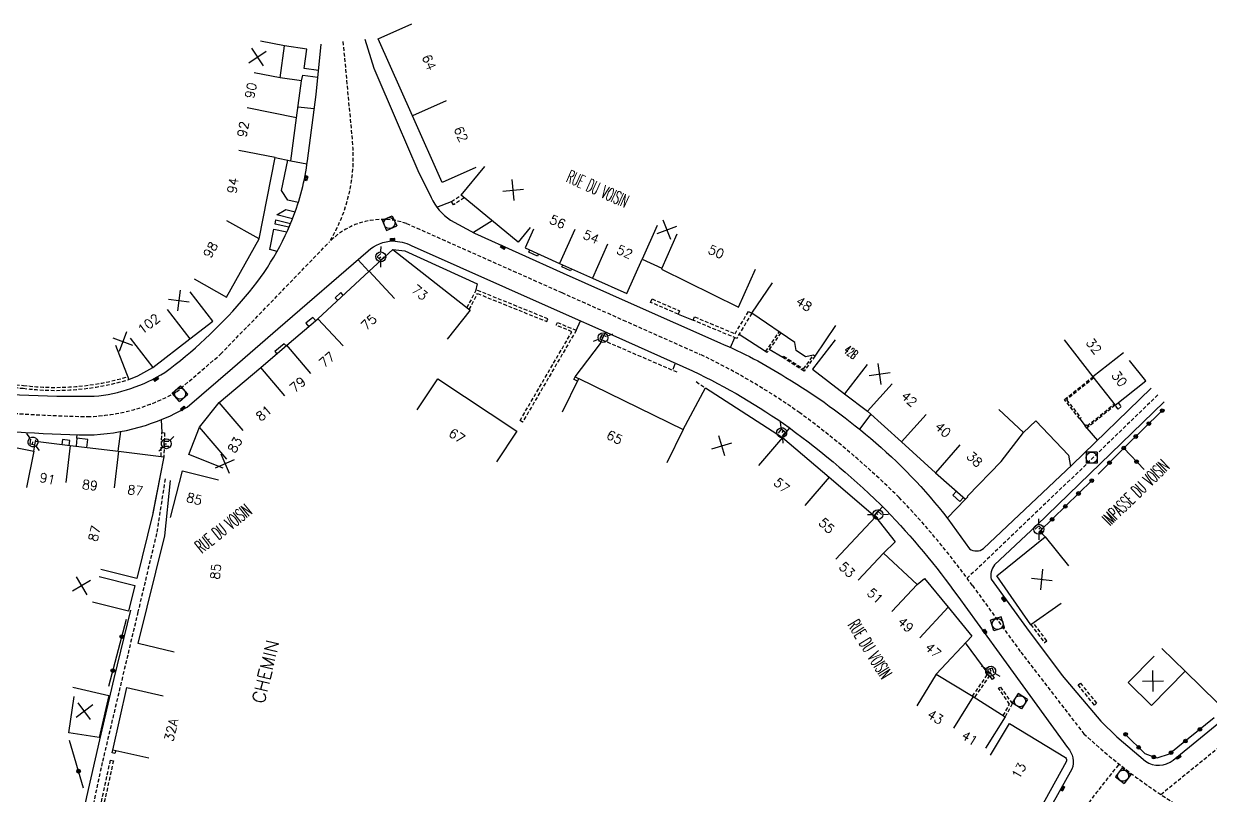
# Model space of a CAD drawing. Header units: millimetres. Extents: x 168000 to 169000, y 125999 to 127001.
# Drawn here: x 168504.9 to 168665.2, y 126692.2 to 126796.4 of the extents above; entities that cross this region are included whole.
import ezdxf
from ezdxf.enums import TextEntityAlignment as Align

# ---------------------------------------------------------------- set-up
doc = ezdxf.new("R2010")
doc.units = ezdxf.units.MM
doc.linetypes.add('DASHED', pattern=[0.75, 0.5, -0.25])
doc.layers.get('0').update_dxf_attribs({"linetype": 'CONTINUOUS'})
for name, color, linetype in [('W0001', 6, 'DASHED'), ('W0008', 7, 'CONTINUOUS'), ('W0100', 7, 'CONTINUOUS'), ('W0112', 1, 'DASHED'), ('W0322', 7, 'CONTINUOUS'), ('W0334', 7, 'CONTINUOUS'), ('W0400', 7, 'CONTINUOUS'), ('W0420', 7, 'CONTINUOUS'), ('W0471', 7, 'CONTINUOUS'), ('W0989', 7, 'CONTINUOUS'), ('W0991', 7, 'CONTINUOUS'), ('W1102', 7, 'CONTINUOUS')]:
    doc.layers.add(name, color=color, linetype=linetype)
doc.styles.get("Standard").update_dxf_attribs({"font": 'romans.shx', "width": 0.85})

# ---------------------------------------------------------------- blocks, each defined once
blk = doc.blocks.new('t991o')
at = {"color": 0, "linetype": 'Continuous'}
for p, q in [((-1, 1), (1, -1)), ((-1, -1), (1, 1))]:
    blk.add_line(p, q, dxfattribs=at)
blk = doc.blocks.new('t322o')
at = {"color": 0, "linetype": 'Continuous'}
for radius in [0.25, 0.15]:
    blk.add_circle((0, 0), radius, dxfattribs=at)
blk = doc.blocks.new('T400')
for p, q in [((-0.15, 0.3), (0.15, 0.3)), ((-0.15, -0.25), (-0.15, 0.3)), ((-0.15, 0.15), (0.15, 0.15)), ((-0.15, 0), (0.15, 0)), ((0.15, 0.3), (0.15, -0.25)), ((-0.15, -0.15), (0.15, -0.15)), ((-0.15, -0.25), (-0.15, -0.3)), ((-0.15, -0.3), (0.15, -0.3)), ((0.15, -0.3), (0.15, -0.25))]:
    blk.add_line(p, q)
blk = doc.blocks.new('T420')
for p, q in [((0.75, 0.75), (-0.75, 0.75)), ((-0.75, 0.75), (-0.75, -0.75)), ((0.75, 0.75), (0.75, -0.75)), ((0.75, -0.75), (-0.75, -0.75))]:
    blk.add_line(p, q)
blk.add_ellipse((0, 0), major_axis=(-0.53, 0.53), ratio=1, start_param=3.926991, end_param=10.210176)
blk = doc.blocks.new('T471')
for p, q in [((-0.333334, 0.333334), (-0.333334, -0.333334)), ((-0.333334, 0.333334), (0.333334, 0.333334)), ((-0.333334, 0), (0, 0)), ((0.500001, 0.500001), (1.000002, 1.000002)), ((-0.500001, -0.500001), (-1.000002, -1.000002)), ((-0.333334, -0.333334), (0.333334, -0.333334))]:
    blk.add_line(p, q)
blk.add_ellipse((0, 0), major_axis=(0.471405, 0.471405), ratio=1, start_param=5.4977871438, end_param=11.780972451)

msp = doc.modelspace()

# ---------------------------------------------------------------- linework, layer by layer
at = {"layer": 'W0001', "flags": 128}
for points in [[(168548.03, 126793.97), (168549.29, 126780.46, -0.160637), (168546.18, 126766.9, -0.385009)], [(168638.81, 126676.21), (168641.59, 126680.65, -0.032673), (168652.9, 126696.35, -0.208702)]]:
    msp.add_lwpolyline(points, format="xyb", dxfattribs=at)
at = {"layer": 'W0001'}
for points in [[(168406.18, 126759.83), (168413.04, 126756.76, 0.059608), (168420.86, 126754.33), (168434.59, 126751.19), (168449.65, 126748.25, 0.031537), (168453.82, 126747.7), (168463.34, 126747.02), (168477.45, 126746.01), (168494.64, 126744.54, 0.021436), (168513.53, 126743.32, 0.122257), (168525.55, 126746.65), (168531.5, 126751.74), (168546.18, 126766.9, -0.290642), (168556.61, 126769.41), (168577.58, 126760.07), (168585.88, 126756.36), (168596.29, 126751.72, -0.043041), (168609.74, 126743.82, -0.037882), (168623.15, 126732.39, -0.036034), (168633.07, 126720.49), (168639.59, 126711.51), (168648.11, 126700.47, 0.07435), (168668.69, 126686.44), (168682.43, 126680.17)], [(168658.51, 126692.27), (168673.84, 126704.78), (168690.15, 126718.09, 0.04032), (168705.05, 126731.49), (168714.87, 126741.42), (168725.01, 126751.68), (168729.73, 126756.41), (168738.68, 126765.48, -0.221208), (168746.75, 126767.68, -0.087089), (168754, 126765, -0.147065), (168763.69, 126755.36), (168768.6, 126745.12), (168772.25, 126737.49, 0.142431), (168779.71, 126729.13, 0.035991)]]:
    msp.add_lwpolyline(points, format="xyb", dxfattribs=at)
at = {"layer": 'W0001', "flags": 128}
msp.add_lwpolyline([(168658.09, 126746.24), (168647.42, 126735.88), (168632.35, 126721.48)], dxfattribs=at)
at = {"layer": 'W0001'}
msp.add_lwpolyline([(168524.01, 126734.89), (168522.85, 126727.52), (168520.33, 126716.93), (168515.51, 126696.59), (168512.03, 126680.3), (168510.71, 126671.86), (168509.96, 126667.38)], dxfattribs=at)
at = {"layer": 'W0008'}
for points in [[(168550.97, 126794.32), (168552.19, 126790.37), (168555.36, 126783.03), (168558.16, 126776.57), (168559.94, 126772.92, 0.139774), (168562.57, 126769.85), (168565.8, 126768.09), (168577.78, 126762.69), (168586.98, 126758.58), (168598.95, 126753.28, -0.041683), (168607.85, 126748.62, -0.040355), (168619.28, 126740.39, -0.055808), (168629.73, 126729.52), (168632.66, 126725.45, 0.322716), (168634.56, 126725.49), (168646.55, 126736.79), (168657.21, 126747.15)], [(168407.92, 126763.05, 0.024521), (168421.59, 126758.41, 0.006218), (168435.24, 126754.59, 0.015739), (168453.99, 126750.17), (168463.05, 126749.53), (168477.15, 126748.51), (168494.29, 126747.13, 0.03226), (168514.42, 126746.07, 0.119482), (168523.96, 126749.29, 0.056484), (168534.32, 126758.91, 0.089982), (168541.2, 126770.04, 0.068016), (168543.23, 126777.88), (168544.39, 126786.84), (168545.1, 126793.63)], [(168494.4, 126742.08, 0.021472), (168513.53, 126740.84, 0.125016), (168526.98, 126744.61), (168533.12, 126749.87), (168539.22, 126755.17), (168551.43, 126765.72, -0.177919), (168554.78, 126767.04, -0.092274), (168557.25, 126766.45), (168576.58, 126757.83), (168584.88, 126754.13), (168595.26, 126749.5, -0.042908), (168608.31, 126741.83, -0.037785), (168621.4, 126730.67, -0.035983), (168631.08, 126719.06), (168637.6, 126710.07), (168645.91, 126698.6, -0.290823), (168646.51, 126695.67), (168636.42, 126677.64)], [(168658.97, 126745.33), (168641.72, 126728.6), (168636.06, 126723.28, 0.232349), (168635.6, 126721.34), (168640.35, 126714.79), (168645.2, 126708.34), (168650.43, 126702.19), (168652.58, 126700.08), (168656.43, 126696.76, 0.328296), (168660.18, 126696.91), (168672.24, 126706.75), (168688.57, 126720.09, 0.040463), (168703.22, 126733.26), (168713.07, 126743.21), (168723.11, 126753.37, 0.212668), (168724.09, 126755.26, 0.101364), (168723.77, 126758.58, 0.252195), (168721.8, 126760.27, -0.084352), (168705.69, 126765.02)]]:
    msp.add_lwpolyline(points, format="xyb", dxfattribs=at)
msp.add_lwpolyline([(168519.31, 126717.15), (168517.09, 126707.95), (168515.16, 126699.67), (168513.4, 126691.97), (168508.99, 126671.15)], dxfattribs=at)
at = {"layer": 'W0100'}
for points in [[(168565.99, 126776.96), (168561.42, 126774.93), (168557.41, 126783.94), (168552.78, 126794.36), (168557.35, 126796.39)], [(168527.92, 126761.91), (168532.28, 126759.46), (168536.71, 126767.34), (168538.88, 126778.3), (168541, 126777.87), (168541.76, 126783.69), (168542.43, 126788.67), (168539.53, 126789.06), (168540.11, 126793.4), (168536.9, 126794.04)], [(168573.31, 126768.85), (168571.69, 126766.89), (168564, 126773.23), (168567.18, 126777.09)], [(168573.78, 126768.65), (168572.64, 126766.13), (168577.3, 126764.02), (168581.73, 126762.03), (168586.38, 126759.95), (168588.44, 126764.58), (168591.11, 126763.39), (168591.05, 126763.24), (168601.48, 126758.11), (168603.76, 126763.22)], [(168531.86, 126736.37), (168527.21, 126738.2), (168528.66, 126741.89), (168531.29, 126745.22), (168536.92, 126749.95), (168540.45, 126752.96), (168544.65, 126756.52), (168551.56, 126762.95), (168554.77, 126765.89), (168565.2, 126757.71), (168562.12, 126753.78)], [(168614.57, 126755.64), (168611.77, 126751.5), (168611.59, 126751.62), (168610.51, 126751.39), (168609.25, 126752.25), (168609.06, 126753.33), (168603.24, 126757.27), (168606.05, 126761.41)], [(168517.29, 126752.99), (168519.09, 126748.32), (168520.34, 126748.81), (168522.35, 126749.97), (168527.36, 126753.83), (168530.46, 126756.23), (168527.4, 126760.19)], [(168657.63, 126710.94), (168654.12, 126707.38), (168657.27, 126704.28), (168661.82, 126708.91), (168666.11, 126704.7), (168668.58, 126706.71), (168669.48, 126705.61), (168678.22, 126712.75), (168677.41, 126713.8), (168680.93, 126716.68), (168683.78, 126718.97), (168684.42, 126718.16), (168684.83, 126718.38), (168691.61, 126724.17), (168695.76, 126727.7), (168702.11, 126734.13), (168708.63, 126740.73), (168715.58, 126747.76), (168722.83, 126755.13), (168722.29, 126758.96), (168718.94, 126760.09), (168715.43, 126756.53)], [(168614.5, 126753.69), (168611.45, 126749.72), (168615.8, 126746.39), (168618.87, 126744.06), (168623.46, 126739.9), (168628.07, 126735.74), (168632.14, 126732.16), (168632.45, 126732.49), (168632.38, 126732.57), (168636.95, 126737.27), (168639.95, 126741.16), (168636.63, 126744.27)], [(168645.45, 126753.7), (168649.34, 126748.71), (168652.33, 126744.85), (168656.47, 126748.17), (168654.28, 126750.9)], [(168558.07, 126744.24), (168560.83, 126748.42), (168571.52, 126741.37), (168568.77, 126737.19)], [(168577.68, 126743.96), (168579.88, 126748.45), (168593.97, 126741.56), (168596.99, 126747.19), (168607.42, 126740.51), (168613.69, 126735.12), (168619.97, 126729.76), (168622.61, 126726.42), (168621.06, 126724.87), (168625.59, 126720.63), (168626.59, 126721.45), (168629.79, 126717.56), (168632.97, 126713.65), (168628.16, 126708.52), (168633.16, 126705.5), (168637.49, 126702.76), (168634.81, 126698.53)], [(168490.25, 126734.88), (168488.32, 126735.22), (168485.34, 126735.83), (168486.6, 126742.39), (168489.72, 126742.04), (168498.69, 126740.19), (168502.45, 126739.41), (168506.27, 126738.64), (168506.49, 126739.98), (168511.18, 126739.4), (168517.69, 126738.65), (168523.83, 126737.9), (168522.34, 126730.31)], [(168523.3, 126735.08), (168522.34, 126730.22), (168520.17, 126721.46), (168515.32, 126722.66)], [(168525.21, 126711.48), (168520.36, 126712.68), (168523.95, 126727.19), (168524.71, 126734.69)], [(168524.71, 126729.67), (168526.36, 126736.01), (168531.2, 126734.76)], [(168645.07, 126718.07), (168640.97, 126715.21), (168636.37, 126721.8), (168642.9, 126727.07), (168646.04, 126723.18)], [(168515.08, 126721.71), (168519.93, 126720.48), (168519.06, 126717.03), (168514.21, 126718.25)], [(168511.53, 126706.79), (168516.4, 126705.65), (168515.08, 126699.99), (168511.01, 126700.58), (168511.72, 126705.53)], [(168521.8, 126697.18), (168516.93, 126698.28), (168518.84, 126706.73), (168523.72, 126705.62)]]:
    msp.add_lwpolyline(points, dxfattribs=at)
msp.add_lwpolyline([(168635.5, 126697.57), (168638.09, 126701.85), (168645.62, 126697.29, -0.318107), (168645.71, 126696.67), (168641.39, 126688.84), (168636.05, 126679.55), (168631.71, 126682.04)], format="xyb", dxfattribs=at)
at = {"layer": 'W0112'}
for p, q in [((168516.84, 126697.88), (168516.94, 126698.3)), ((168516.94, 126698.3), (168517.33, 126698.21)), ((168514.59, 126687.62), (168516.63, 126696.93)), ((168516.63, 126696.93), (168517.02, 126696.84))]:
    msp.add_line(p, q, dxfattribs=at)
for points in [[(168564.42, 126772.89), (168562.97, 126771.94), (168562.68, 126772.37), (168564, 126773.23)], [(168565.1, 126757.8), (168566.21, 126759.94), (168575.57, 126756.15), (168575.72, 126756.52), (168566.02, 126760.44), (168564.78, 126758.05)], [(168607.16, 126754.62), (168605.31, 126751.96), (168605.12, 126752.09), (168606.97, 126754.75)], [(168582.83, 126753.21), (168583.02, 126753.71), (168593.13, 126749.34)], [(168611.77, 126751.5), (168610.32, 126749.45), (168607.44, 126751.31), (168607.56, 126751.5), (168610.26, 126749.76), (168611.59, 126751.62)], [(168579.71, 126748.11), (168579.23, 126748.35), (168579.38, 126748.67), (168579.88, 126748.45)], [(168595.76, 126748.05), (168596.99, 126747.19)], [(168649.46, 126748.55), (168645.78, 126745.58), (168647.71, 126743.15), (168647.55, 126743.02), (168645.5, 126745.61), (168649.34, 126748.71)], [(168652.73, 126745.17), (168653.15, 126744.66), (168652.77, 126744.34), (168652.33, 126744.85), (168648.52, 126741.77), (168648.28, 126742.07), (168648.44, 126742.19), (168648.55, 126742.05), (168652.21, 126745.01)], [(168523.45, 126737.95), (168523.56, 126741.18), (168523.94, 126741.14), (168523.83, 126737.9)], [(168640.97, 126715.21), (168642.78, 126712.8), (168643.1, 126713.04), (168641.3, 126715.44)], [(168633.08, 126705.55), (168635.36, 126708.86), (168636, 126707.98), (168635.76, 126707.81), (168635.37, 126708.34), (168633.34, 126705.39)], [(168637.23, 126702.92), (168638.09, 126704.49), (168636.59, 126706.62), (168636.84, 126706.79), (168638.45, 126704.51), (168637.49, 126702.76)], [(168517.33, 126698.21), (168517.23, 126697.79), (168516.84, 126697.88)], [(168517.02, 126696.84), (168514.98, 126687.53), (168514.59, 126687.62)]]:
    msp.add_lwpolyline(points, dxfattribs=at)
for points in [[(168593.31, 126757.16), (168589.59, 126758.75), (168589.79, 126759.21), (168593.5, 126757.61)], [(168603.24, 126757.27), (168601.2, 126753.88), (168595.34, 126756.33), (168595.53, 126756.79), (168601, 126754.51), (168602.82, 126757.53)], [(168577, 126756.04), (168579.54, 126754.97), (168572.3, 126742.58), (168571.95, 126742.78), (168578.96, 126754.78), (168576.84, 126755.67)], [(168647.64, 126707.33), (168649.84, 126704.59), (168649.53, 126704.34), (168647.33, 126707.08)]]:
    msp.add_lwpolyline(points, close=True, dxfattribs=at)
for points in [[(168485.74, 126750.4), (168486.66, 126749.14), (168504.87, 126747.54, 0.105493), (168518.94, 126748.7, 0.105717)], [(168485.78, 126749.68), (168486.45, 126748.76), (168504.83, 126747.14, 0.105657), (168519.09, 126748.32)]]:
    msp.add_lwpolyline(points, format="xyb", dxfattribs=at)
at = {"layer": 'W0322'}
for p, q in [((168518.75, 126715.9), (168516.37, 126706.85)), ((168512.98, 126693.14), (168511.08, 126699.58))]:
    msp.add_line(p, q, dxfattribs=at)
for points in [[(168658.7, 126744.12), (168653.51, 126739.06), (168650.03, 126735.52)], [(168653.51, 126739.06), (168656.26, 126736.18)], [(168649.18, 126734.68), (168642.18, 126727.82), (168642.9, 126727.07)], [(168665.74, 126702.62), (168659.64, 126697.73), (168657.98, 126697.17), (168656.41, 126697.75), (168653.67, 126700.47)]]:
    msp.add_lwpolyline(points, dxfattribs=at)
at = {"layer": 'W0334'}
for points in [[(168544.73, 126790.08), (168542.78, 126790.36), (168543.13, 126792.96), (168540.11, 126793.4)], [(168542.43, 126788.67), (168542.62, 126789.45), (168544.63, 126789.17)], [(168544.13, 126784.87), (168541.95, 126785.1)], [(168542, 126772.26), (168540.6, 126772.57), (168539.74, 126773.88), (168540.59, 126777.95)], [(168541, 126777.87), (168543.17, 126777.47)], [(168560.71, 126771.61), (168562.68, 126772.37)], [(168540.73, 126768.91), (168538.85, 126769.33), (168538.96, 126769.9), (168540.95, 126769.42)], [(168541.2, 126770.05), (168539.09, 126770.57), (168540.33, 126771.29), (168541.57, 126770.99)], [(168539.12, 126765.63), (168538.17, 126765.87), (168538.71, 126768.65), (168540.46, 126768.29)], [(168568.19, 126769.77), (168565.66, 126768.17)], [(168554.77, 126765.89), (168556.37, 126765.72), (168566.14, 126761.26), (168565.93, 126760.25)], [(168574.46, 126765.31), (168574.32, 126764.99), (168573.14, 126765.52), (168573.28, 126765.84)], [(168551.53, 126762.92), (168550.04, 126764.52)], [(168578.91, 126763.3), (168578.77, 126762.99), (168577.58, 126763.53), (168577.72, 126763.84)], [(168548.07, 126759.7), (168547.73, 126760.06), (168546.97, 126759.37), (168547.32, 126759)], [(168593.31, 126757.16), (168595.34, 126756.33)], [(168544.35, 126756.26), (168543.98, 126756.69), (168543.02, 126755.92), (168543.4, 126755.46)], [(168579.54, 126754.97), (168580.14, 126756.24)], [(168583.02, 126753.71), (168583.51, 126754.74)], [(168600.38, 126752.66), (168600.95, 126753.99)], [(168605.12, 126752.09), (168601.53, 126754.41)], [(168540.34, 126752.86), (168540.08, 126753.17), (168538.84, 126752.1), (168539.1, 126751.81)], [(168579.38, 126748.67), (168582.83, 126753.21)], [(168607.44, 126751.31), (168605.6, 126752.38)], [(168592.88, 126750.38), (168592.61, 126749.68)], [(168523.46, 126742.9), (168523.56, 126741.18)], [(168619.34, 126743.63), (168617.79, 126741.63)], [(168639.95, 126741.16), (168641.64, 126742.75), (168646.04, 126738.09), (168646.32, 126736.57)], [(168647.55, 126743.02), (168648.28, 126742.07)], [(168517.68, 126738.65), (168518.02, 126741.31)], [(168608.35, 126741.8), (168607.36, 126740.54)], [(168648.52, 126741.77), (168649.95, 126740.09)], [(168511.04, 126739.42), (168511.12, 126740.09), (168510.14, 126740.22), (168510.05, 126739.54)], [(168513.45, 126739.14), (168513.58, 126740.24), (168512.1, 126740.4), (168511.97, 126739.31)], [(168512.1, 126740.4), (168512.14, 126740.88)], [(168631.86, 126732.4), (168631.37, 126731.84), (168630.4, 126732.7), (168630.89, 126733.25)], [(168632.14, 126732.16), (168629.66, 126729.62)], [(168619.8, 126729.9), (168620.92, 126731.15)], [(168635.19, 126708.6), (168632.12, 126712.74)]]:
    msp.add_lwpolyline(points, dxfattribs=at)
at = {"layer": 'W1102'}
for p, q in [((168561.98, 126785.97), (168557.41, 126783.94)), ((168579.35, 126768.58), (168577.3, 126764.02)), ((168590.48, 126769.15), (168588.44, 126764.58)), ((168593.15, 126767.96), (168591.11, 126763.39)), ((168583.76, 126766.6), (168581.73, 126762.03)), ((168554.97, 126759.29), (168551.56, 126762.95)), ((168524.3, 126757.79), (168527.36, 126753.83)), ((168548.06, 126752.86), (168544.65, 126756.52)), ((168519.29, 126753.92), (168522.35, 126749.97)), ((168543.68, 126749.14), (168540.45, 126752.96)), ((168653.46, 126751.92), (168649.34, 126748.71)), ((168540.16, 126746.14), (168536.92, 126749.95)), ((168618.83, 126750.37), (168615.8, 126746.39)), ((168622.23, 126747.76), (168618.87, 126744.06)), ((168534.54, 126741.42), (168531.29, 126745.22)), ((168626.81, 126743.61), (168623.46, 126739.9)), ((168532.34, 126737.58), (168528.66, 126741.89)), ((168631.37, 126739.5), (168628.07, 126735.74))]:
    msp.add_line(p, q, dxfattribs=at)
at = {"layer": 'W1102', "flags": 128}
for points in [[(168539.53, 126789.06), (168536.05, 126789.75)], [(168541.76, 126783.69), (168535.11, 126785.01)], [(168538.88, 126778.3), (168533.97, 126779.27)], [(168536.71, 126767.34), (168532.35, 126769.78)], [(168593.97, 126741.56), (168591.77, 126737.07)], [(168511.18, 126739.4), (168510.61, 126734.43)], [(168607.42, 126740.51), (168604.16, 126736.71)], [(168506.27, 126738.64), (168505.29, 126733.74)], [(168517.69, 126738.65), (168517.11, 126733.68)], [(168613.69, 126735.12), (168610.44, 126731.32)], [(168619.97, 126729.76), (168614.62, 126724.04)], [(168621.06, 126724.87), (168617.64, 126721.22)], [(168625.59, 126720.63), (168622.17, 126716.98)], [(168629.79, 126717.56), (168625.94, 126713.45)], [(168661.82, 126708.91), (168658.67, 126712)], [(168628.16, 126708.52), (168625.57, 126704.24)], [(168633.16, 126705.5), (168630.52, 126701.25)]]:
    msp.add_lwpolyline(points, dxfattribs=at)

# ---------------------------------------------------------------- block references
at = {"layer": 'W0322'}
for p, rotation in [((168658.7, 126744.12), 224.2672772922762), ((168656.91, 126742.37), 224.2672772922762), ((168653.51, 126739.06), 313.6621511244156), ((168655.12, 126740.63), 224.2672772922762), ((168651.58, 126737.09), 225.4920388196038), ((168655.23, 126737.25), 313.6621511244156), ((168649.18, 126734.68), 224.3955598057654), ((168647.39, 126732.93), 224.3955598057654), ((168645.61, 126731.18), 224.3955598057654), ((168643.82, 126729.43), 224.3955598057654), ((168642.32, 126727.68), 313.8248667620677), ((168518.15, 126713.6), 255.2511545353239), ((168516.94, 126709.01), 255.2511545353239), ((168663.79, 126701.06), 218.7675620048297), ((168653.75, 126700.4), 135.2271043336401), ((168661.84, 126699.49), 218.7675620048297), ((168655.52, 126698.63), 135.2271043336401), ((168659.89, 126697.93), 218.7675620048297), ((168657.58, 126697.32), 159.638264115057), ((168512.31, 126695.42), 106.4688888518721)]:
    msp.add_blockref('t322o', p, dxfattribs=dict(at, rotation=rotation))
at = {"layer": 'W0400'}
for p, rotation in [((168543.05, 126775.51), 163.2339080341664), ((168554.74, 126767.23), 90.24487988192942), ((168569.63, 126766.18), 61.51516204175621), ((168522.77, 126748.37), 307.2835509866147), ((168526.41, 126744.42), 310.8945696896804), ((168637.31, 126718.63), 217.5353597609798), ((168634.73, 126714.29), 35.19091492480359), ((168660.92, 126697.33), 129.2091786540896), ((168645.24, 126693.1), 331.6470671391683)]:
    msp.add_blockref('T400', p, dxfattribs=dict(at, rotation=rotation))
at = {"layer": 'W0420'}
for p, rotation in [((168554.31, 126769.46), 113.9275319906372), ((168526.02, 126746.43), 220.8945696896805), ((168636.46, 126715.31), 287.1327521030911), ((168639.48, 126704.87), 327.6257443483186), ((168653.42, 126694.81), 53.08159946859154)]:
    msp.add_blockref('T420', p, dxfattribs=dict(at, rotation=rotation))
msp.add_blockref('T420', (168649.18, 126737.77), dxfattribs=at)
at = {"layer": 'W0471'}
for p, rotation in [((168553.14, 126764.9), 42.95866386030778), ((168583.16, 126753.98), 335.9642417412522), ((168506.15, 126739.89), 80.39041690127213), ((168607.3, 126741.15), 231.7807257354524), ((168620.29, 126730.08), 316.8646025612504), ((168642.03, 126728.1), 224.3955598057654), ((168635.53, 126708.93), 287.1327521030911)]:
    msp.add_blockref('T471', p, dxfattribs=dict(at, rotation=rotation))
msp.add_blockref('T471', (168524.17, 126739.65), dxfattribs=at)
at = {"layer": 'W0991'}
for p, rotation in [((168536.47, 126791.89), 348.7985450011668), ((168571.03, 126773.92), 50.48032810998218), ((168591.81, 126768.55), 65.95018510498213), ((168525.85, 126758.99), 307.7563890350967), ((168518.29, 126753.45), 294.8690441392533), ((168620.53, 126749.07), 52.48218013896025), ((168599.2, 126739.38), 61.7606098489729), ((168532.1, 126736.98), 338.5439191599243), ((168642.44, 126721.32), 38.86237782634642), ((168512.71, 126720.47), 255.8173165503367), ((168657.45, 126707.61), 45.46646904832966), ((168513.1, 126703.54), 171.8168542284912)]:
    msp.add_blockref('t991o', p, dxfattribs=dict(at, rotation=rotation))

# ---------------------------------------------------------------- texts
at = {"layer": 'W0989', "width": 0.5}
for s, rotation, p in [('RUE DU VOISIN', 335.9642, (168582.45, 126774.09)), ('IMPASSE DU VOISIN', 44.1453, (168655.12, 126733.07)), ('RUE DU VOISIN', 38.4252, (168531.87, 126728.22)), ('RUE DU VOISIN', 302.0293, (168619.22, 126711.9))]:
    msp.add_text(s, height=1.75, rotation=rotation, dxfattribs=at).set_placement(p, align=Align.MIDDLE)
at = {"layer": 'W0989'}
msp.add_text('CHEMIN', height=1.75, rotation=76.4407, dxfattribs=at).set_placement((168537.57, 126708.88), align=Align.MIDDLE)
at = {"layer": 'W0991'}
for s, rotation, p in [('64', 293.9275, (168559.67, 126791.18)), ('90', 78.7985, (168535.58, 126787.38)), ('92', 78.7985, (168534.54, 126782.14)), ('62', 294.0037, (168563.98, 126781.47)), ('94', 80.2747, (168533.16, 126774.53)), ('56', 335.7034, (168577.03, 126769.63)), ('54', 335.9502, (168581.56, 126767.59)), ('98', 60.6789, (168530.14, 126765.85)), ('52', 335.9502, (168586.09, 126765.56)), ('50', 335.9502, (168598.45, 126765.59)), ('73', 320.4239, (168558.41, 126760.08)), ('48', 325.8975, (168610.31, 126758.53)), ('102', 37.6561, (168521.8, 126755.85)), ('75', 42.9587, (168551.52, 126756.07)), ('32', 307.9342, (168649.47, 126752.83)), ('77', 40.3014, (168545.87, 126751)), ('30', 307.9342, (168652.91, 126748.42)), ('79', 40.4661, (168541.92, 126747.64)), ('42', 317.8487, (168624.52, 126745.69)), ('81', 40.0298, (168537.35, 126743.78)), ('67', 326.6037, (168563.42, 126740.72)), ('65', 333.9166, (168584.73, 126740.52)), ('40', 317.9173, (168629.09, 126741.55)), ('83', 60.138, (168533.44, 126739.5)), ('38', 315.8427, (168633.36, 126737.56)), ('91', 348.6901, (168508.12, 126734.93)), ('89', 353.4148, (168513.86, 126734.06)), ('57', 319.3566, (168607.3, 126734.02)), ('87', 353.4148, (168519.99, 126733.35)), ('85', 345.5111, (168527.96, 126732.21)), ('87', 76.0946, (168514.46, 126727.52)), ('55', 316.8814, (168613.37, 126728.58)), ('53', 316.8814, (168616.13, 126722.63)), ('85', 84.2365, (168530.84, 126722.38)), ('51', 316.8814, (168619.91, 126719.1)), ('49', 316.8814, (168624.05, 126715.21)), ('47', 316.8362, (168627.76, 126711.74)), ('43', 328.8723, (168628.05, 126702.75)), ('32A', 77.2258, (168524.83, 126700.99)), ('41', 327.6257, (168632.67, 126699.89)), ('13', 61.1423, (168639.35, 126695.49))]:
    msp.add_text(s, height=1.25, rotation=rotation, dxfattribs=at).set_placement(p, align=Align.MIDDLE)
at = {"layer": 'W0991', "width": 0.5}
msp.add_text('42B', height=1.25, rotation=322.5318, dxfattribs=at).set_placement((168616.66, 126752.03), align=Align.MIDDLE)

doc.saveas('drawing.dxf')
